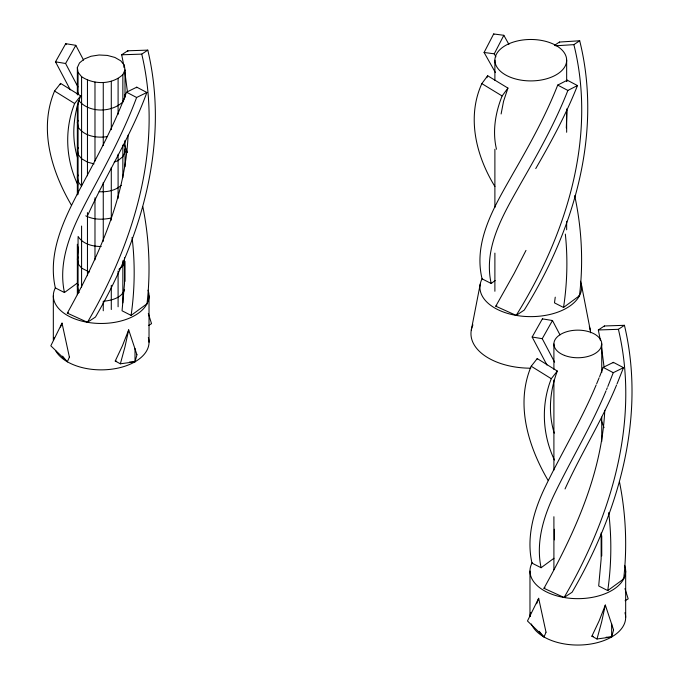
<?xml version="1.0" encoding="UTF-8"?>
<svg xmlns="http://www.w3.org/2000/svg" width="679" height="679" viewBox="0 0 679 679"><rect width="100%" height="100%" fill="white"/><g stroke="black" fill="none" stroke-linecap="round" stroke-linejoin="round"><path stroke-width="1.02" d="M566.982 110.321L566.303 128.008M554.344 529.247L554.395 539.89M128.127 135.146C125.08 198.964 97.776 258.105 67.314 313.121L87.455 322.304L95.459 317.051C141.928 237.361 169.597 141.903 147.793 50.127L127.711 50.789L121.685 54.787L123.739 65.108M604.777 410.337C601.73 474.154 574.417 533.287 543.964 588.303L564.096 597.495L572.1 592.241C618.569 512.543 646.247 417.093 624.434 325.309L604.361 325.979L598.326 329.977L600.38 340.298M124.486 257.816L124.52 283.661L122.042 310.778L131.098 315.396L147.012 303.768C150.73 271.524 149.253 238.719 142.879 206.908M601.136 533.007L601.161 558.851L598.691 585.969L607.747 590.586L623.661 578.958C627.371 546.714 625.894 513.91 619.52 482.098M555.244 297.173L554.48 302.859L563.536 307.477L579.476 295.696C583.499 262.4 581.784 228.45 574.689 195.679M501.11 113.97L503.555 101.307L507.934 88.092L487.658 75.751L481.844 83.619C466.465 117.348 476.174 156.094 494.906 186.496M78.382 247.088L77.627 255.448L77.754 264.7M131.098 315.396C134.815 289.594 135.197 263.299 132.057 237.421M607.747 590.586C611.456 564.784 611.838 538.489 608.698 512.603M563.536 307.477C567.237 283.236 567.907 258.521 565.335 234.128M128.679 329.867L124.97 346.85L120.361 363.808L115.235 361.016L122.466 345.687L128.679 329.867L136.903 354.642M605.32 605.057L601.619 622.04L597.002 638.998L591.876 636.206L599.116 620.878L605.32 605.057L613.544 629.832M471.285 330.104L480.206 284.246M120.361 363.808L135.011 361.771L136.954 354.794M60.176 84.603L60.601 83.398L80.674 95.875C73.222 115.608 71.253 137.659 77.618 157.978M536.962 359.386L537.242 358.588L557.315 371.065C549.863 390.798 547.894 412.849 554.259 433.168M60.601 83.398L54.566 91.045C38.542 129.002 51.536 171.201 71.397 205.143M80.674 95.875L74.639 103.522C64.25 129.638 65.719 159.489 77.813 184.841M537.242 358.588L531.207 366.236C515.183 404.183 528.186 446.392 548.038 480.325M557.315 371.065L551.289 378.712C540.9 404.828 542.36 434.679 554.454 460.031M536.631 603.741L536.809 603.258M536.987 602.774L538.668 598.326L545.992 632.081M60.524 327.091L62.027 323.145L69.343 356.891M87.744 215.277C106.476 173.9 131.361 135.35 146.851 92.48L136.759 87.175L126.532 92.191C114.692 124.028 98.676 154.091 82.634 183.958C65.821 215.523 46.995 250.984 55.339 287.921L64.446 292.539L77.321 283.084M136.538 87.761L136.759 87.175M146.851 92.48L136.615 97.496C124.282 130.691 107.52 161.992 90.808 193.133C74.8 223.374 56.951 257.205 64.446 292.539M617.041 383.898L623.492 367.67L613.409 362.357L603.181 367.381L599.625 376.556M613.188 362.951L613.409 362.357M623.492 367.67L613.264 372.686L607.832 386.495M486.911 77.703L487.658 75.751M507.934 88.092L502.121 95.968C495.373 112.739 492.258 131.395 496.468 149.219M535.748 168.579C551.204 141.733 566.133 114.445 577.456 85.562L567.288 80.198L566.821 81.395M567.288 80.198L557.714 85.087C545.678 115.778 529.637 144.678 513.231 173.204C495.314 205.016 472.847 240.706 482.073 278.857L491.197 283.483L495.144 280.52M577.456 85.562L567.873 90.443C555.312 122.509 538.481 152.656 521.345 182.447C504.268 212.926 482.947 246.969 491.197 283.483M599.141 377.762L596.663 383.762M607.323 387.734L606.551 389.576M596.162 384.951C581.665 419.834 561.991 452.189 545.577 486.139C534.025 509.759 526.021 536.792 531.988 563.112L541.095 567.729L553.971 558.265M606.033 390.798C591.333 426.183 571.404 459.012 554.743 493.438C543.633 516.261 535.646 542.258 541.095 567.729M616.549 385.069C601.815 420.878 580.944 453.708 565.038 488.948M62.027 323.145L50.815 345.806L67.34 361.771L69.411 357.112M78.204 93.048L77.347 94.907L77.347 67.56L79.494 62.926L84.264 58.997L91.062 56.247L99.092 54.999L107.367 55.423L114.895 57.443L120.777 60.838L124.282 65.184L125.012 69.962L125.012 97.309L124.58 94.449M78.204 120.404L77.347 122.254L78.068 127.032C84.179 136.386 96.995 138.253 107.274 136.598M78.204 147.75L77.347 149.601L78.068 154.379L81.582 158.725L87.455 162.12L94.041 163.894M78.654 100.407C88.915 113.147 111.263 112.773 122.857 101.943L122.857 74.597L125.012 69.962M78.204 175.097L77.347 176.947L78.068 181.726L81.582 186.071L81.582 76.685L78.068 72.339L77.347 67.56M122.857 101.943L124.58 98.243M78.204 257.137L77.347 258.988L78.068 263.766L81.582 268.12L89.339 272.016M78.204 284.484L77.347 286.334L78.068 291.113L79.239 292.564M124.58 289.67C121.583 298.217 111.271 300.457 103.259 301.298L103.259 310.77M525.987 250.398L514.096 273.561L495.78 306.195L516.193 315.396L524.205 310.125C573.602 230.758 602.825 133.67 579.696 40.774L559.428 42.064L554.446 45.383M495.432 72.568L484.093 52.47L493.667 33.95L503.835 35.3L508.902 44.381M495.925 56.832L494.261 53.828L503.835 35.3M538.668 598.326L527.464 620.996L543.989 636.961L546.043 632.251M87.455 322.304C134.086 242.25 163.698 146.588 141.758 54.125L147.793 50.127M564.096 597.495C610.71 517.415 640.356 421.786 618.399 329.315L624.434 325.309M70.31 89.857L55.508 61.831L65.736 43.677L75.819 45.332L83.593 60.159M77.958 86.929L65.591 63.495L75.819 45.332M546.96 365.039L532.149 337.022L542.385 318.858L552.468 320.522L559.988 334.874M554.599 362.119L542.241 338.685L552.468 320.522M516.193 315.396C565.794 235.621 597.181 138.321 573.882 44.636L579.696 40.774M81.582 76.685C93.643 84.833 112.018 84.875 122.857 74.597M121.269 185.299C115.422 190.689 106.849 192.208 99.126 191.699M118.884 269.308L122.857 266.032L125.012 261.398L125.012 281.386M495.78 306.195L496.782 305.542M67.314 313.121L68.316 312.467M543.964 588.303L544.957 587.658M148.455 325.555L151.536 323.662L148.319 313.418M625.104 600.745L628.185 598.853L624.969 588.6M114.208 162.145L118.095 160.575L122.857 156.645L125.012 152.011L124.58 149.142M111.288 218.018C102.877 219.818 93.558 219.869 85.775 215.846M597.002 638.998L611.66 636.961L613.587 629.951M555.643 45.799L573.882 44.636M121.685 54.787L141.758 54.125M598.326 329.977L618.399 329.315M101.196 246.502C92.633 246.511 82.863 244.143 78.068 236.419M484.093 52.47L494.261 53.828M55.508 61.831L65.591 63.495M532.149 337.022L542.241 338.685M578.907 295.407L579.476 295.696M146.443 303.479L147.012 303.768M623.093 578.669L623.661 578.958M557.714 85.087L567.873 90.443M126.532 92.191L136.615 97.496M603.181 367.381L613.264 372.686M481.844 83.619L502.121 95.968M531.207 366.236L551.289 378.712M54.566 91.045L74.639 103.522M493.667 33.95L493.922 34.408M542.385 318.858L542.623 319.325M66.219 44.602L65.736 43.677M601.255 420.284L604.047 427.668M124.605 145.094L127.397 152.478M559.428 42.064L559.581 42.735M604.361 325.979L604.505 326.641M127.711 50.789L127.856 51.451M581.343 284.246L590.263 330.104M123.968 66.398L124.198 67.696M601.28 345.475L603.971 366.261M124.63 70.285L127.329 91.071M625.673 571.031L625.673 617.423M611.66 623.729L611.66 636.961A55.254 17.17 16.6 0 1 606.152 637.225M601.747 343.947L601.747 372.567M601.747 417.093L601.747 441.469M601.747 535.807L601.747 555.948M566.659 60.193A35.885 20.718 0 0 1 512.832 78.136A35.885 20.718 0 0 1 512.832 42.251A35.885 20.718 0 0 1 566.659 60.193L566.659 81.395M566.659 108.954L566.659 132.269M566.659 221.312L566.659 229.791M553.903 343.947L553.903 369.393M553.903 379.994L553.903 470.089M553.903 516.727L553.903 569.723M529.976 571.031L529.976 616.371M494.889 60.193L494.889 80.334M494.889 149.236L494.889 207.528M494.889 253.114L494.889 291.266M149.024 295.84L149.024 342.233M135.011 348.539L135.011 361.771M125.012 140.434L125.012 166.737M124.282 65.184L124.282 67.289M122.857 145.068L122.857 177.677M122.857 260.77L122.857 302.842M118.095 78.526L118.095 114.293M118.095 154.26L118.095 198.438M118.095 271.014L118.095 306.772M111.288 81.276L111.288 129.664M111.288 167.526L111.288 220.123M111.288 285.333L111.288 309.522M103.259 82.524L103.259 145.629M103.259 182.447L103.259 241.351M94.984 82.1L94.984 160.991M94.984 197.801L94.984 259.862M87.455 80.08L87.455 175.793M87.455 212.603L87.455 275.716M81.582 226.048L81.582 287.047M78.068 72.339L78.068 94.423M78.068 101.791L78.068 194.347M78.068 237.472L78.068 293.218M77.347 105.423L77.347 194.831M77.347 244.262L77.347 294.754M53.327 295.84L53.327 340.128M530.774 368.196A59.811 34.527 0 0 1 472.932 324.885M589.313 326.591A59.811 34.527 0 0 1 590.56 332.778M580.537 281.259A50.84 29.35 0 0 1 528.186 316.592A50.84 29.35 0 0 1 482.328 278.373M544.006 636.944A55.254 41.716 24.5 0 1 539.27 631.326M624.96 612.696A47.844 27.627 0 0 1 587.615 644.464A47.844 27.627 0 0 1 531.351 624.001M530.002 616.473A47.844 27.627 0 0 1 530.681 612.696M593.285 636.401A55.254 17.17 16.6 0 1 591.884 636.215M624.655 565.369A47.844 27.627 0 0 1 575.385 598.623A47.844 27.627 0 0 1 532.226 562.653M67.365 361.763A55.254 41.716 24.5 0 1 62.629 356.136M148.319 337.505A47.844 27.627 0 0 1 112.561 369.07A47.844 27.627 0 0 1 55.585 350.619M53.582 339.381A47.844 27.627 0 0 1 54.04 337.505M134.994 361.763A55.254 17.17 16.6 0 1 129.511 362.034M116.644 361.211A55.254 17.17 16.6 0 1 115.243 361.024M148.014 290.179A47.844 27.627 0 0 1 98.744 323.433A47.844 27.627 0 0 1 55.585 287.463M564.41 355.389A23.926 13.809 0 0 0 601.687 344.932A23.926 13.809 0 0 0 567.372 331.53A23.926 13.809 0 0 0 564.41 355.389"/></g></svg>
